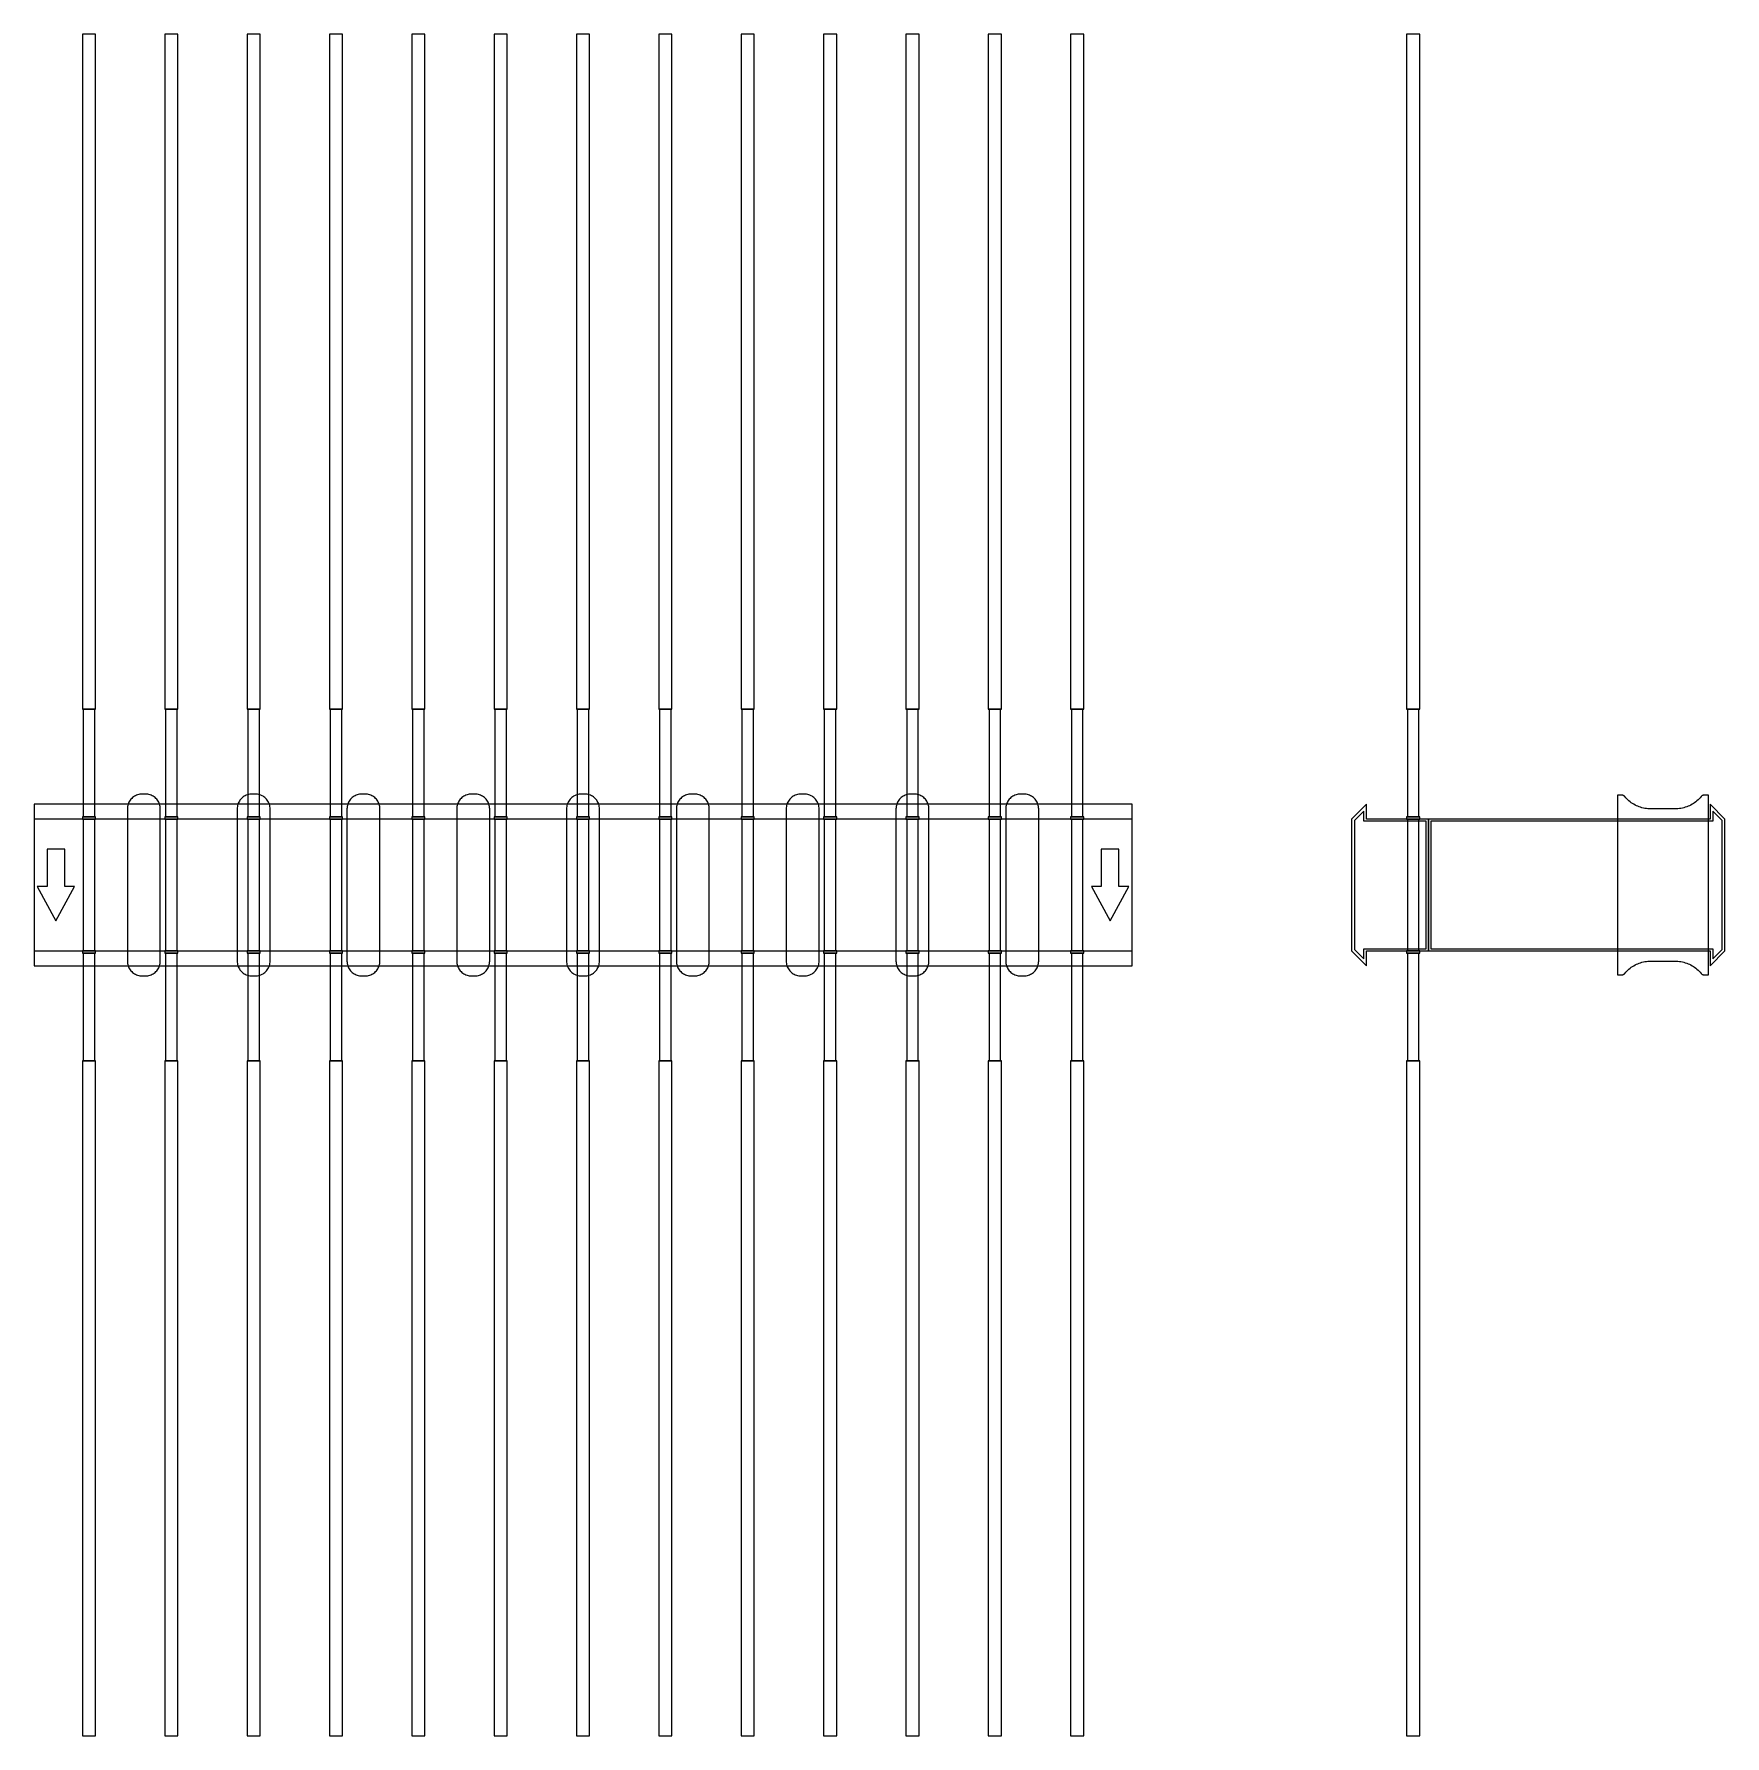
# Model space of a CAD drawing. Extents: x 0 to 1540, y -775 to 775.
import ezdxf

# ---------------------------------------------------------------- set-up
doc = ezdxf.new("R2010")
doc.units = 0
doc.layers.add('Halfen', color=7, linetype='CONTINUOUS')

msp = doc.modelspace()

# ---------------------------------------------------------------- linework, layer by layer
at = {"layer": 'Halfen', "color": 7}
for points in [[(56, 160), (56, 775), (44, 775), (44, 160)], [(131, 160), (131, 775), (119, 775), (119, 160)], [(206, 160), (206, 775), (194, 775), (194, 160)], [(281, 160), (281, 775), (269, 775), (269, 160)], [(356, 160), (356, 775), (344, 775), (344, 160)], [(431, 160), (431, 775), (419, 775), (419, 160)], [(506, 160), (506, 775), (494, 775), (494, 160)], [(581, 160), (581, 775), (569, 775), (569, 160)], [(656, 160), (656, 775), (644, 775), (644, 160)], [(731, 160), (731, 775), (719, 775), (719, 160)], [(806, 160), (806, 775), (794, 775), (794, 160)], [(881, 160), (881, 775), (869, 775), (869, 160)], [(956, 160), (956, 775), (944, 775), (944, 160)], [(1262, 160), (1262, 775), (1250, 775), (1250, 160)], [(55.25, 62), (55.25, 160), (44.75, 160), (44.75, 62)], [(130.25, 62), (130.25, 160), (119.75, 160), (119.75, 62)], [(205.25, 62), (205.25, 160), (194.75, 160), (194.75, 62)], [(280.25, 62), (280.25, 160), (269.75, 160), (269.75, 62)], [(355.25, 62), (355.25, 160), (344.75, 160), (344.75, 62)], [(430.25, 62), (430.25, 160), (419.75, 160), (419.75, 62)], [(505.25, 62), (505.25, 160), (494.75, 160), (494.75, 62)], [(580.25, 62), (580.25, 160), (569.75, 160), (569.75, 62)], [(655.25, 62), (655.25, 160), (644.75, 160), (644.75, 62)], [(730.25, 62), (730.25, 160), (719.75, 160), (719.75, 62)], [(805.25, 62), (805.25, 160), (794.75, 160), (794.75, 62)], [(880.25, 62), (880.25, 160), (869.75, 160), (869.75, 62)], [(955.25, 62), (955.25, 160), (944.75, 160), (944.75, 62)], [(1261.25, 62), (1261.25, 160), (1250.75, 160), (1250.75, 62)], [(115, -69.3), (115, -56.8), (115, 69.3), (114.958, 70.359), (114.834, 71.412), (114.627, 72.452), (114.339, 73.472), (113.972, 74.466), (113.529, 75.429), (113.011, 76.354), (112.422, 77.235), (111.765, 78.068), (111.046, 78.846), (110.268, 79.565), (109.435, 80.222), (108.554, 80.811), (107.629, 81.329), (106.666, 81.772), (105.672, 82.139), (104.652, 82.427), (103.612, 82.634), (102.559, 82.758), (101.5, 82.8), (98.5, 82.8), (97.441, 82.758), (96.388, 82.634), (95.348, 82.427), (94.328, 82.139), (93.334, 81.772), (92.371, 81.329), (91.446, 80.811), (90.565, 80.222), (89.732, 79.565), (88.954, 78.846), (88.235, 78.068), (87.578, 77.235), (86.989, 76.354), (86.471, 75.429), (86.028, 74.466), (85.661, 73.472), (85.373, 72.452), (85.166, 71.412), (85.042, 70.359), (85, 69.3), (85, -56.8), (85, -69.3), (85.042, -70.359), (85.166, -71.412), (85.373, -72.452), (85.661, -73.472), (86.028, -74.466), (86.471, -75.429), (86.989, -76.354), (87.578, -77.235), (88.235, -78.068), (88.954, -78.846), (89.732, -79.565), (90.565, -80.222), (91.446, -80.811), (92.371, -81.329), (93.334, -81.772), (94.328, -82.139), (95.348, -82.427), (96.388, -82.634), (97.441, -82.758), (98.5, -82.8), (101.5, -82.8), (102.559, -82.758), (103.612, -82.634), (104.652, -82.427), (105.672, -82.139), (106.666, -81.772), (107.629, -81.329), (108.554, -80.811), (109.435, -80.222), (110.268, -79.565), (111.046, -78.846), (111.765, -78.068), (112.422, -77.235), (113.011, -76.354), (113.529, -75.429), (113.972, -74.466), (114.339, -73.472), (114.627, -72.452), (114.834, -71.412), (114.958, -70.359), (115, -69.3)], [(215, -69.3), (215, -56.8), (215, 69.3), (214.958, 70.359), (214.834, 71.412), (214.627, 72.452), (214.339, 73.472), (213.972, 74.466), (213.529, 75.429), (213.011, 76.354), (212.422, 77.235), (211.765, 78.068), (211.046, 78.846), (210.268, 79.565), (209.435, 80.222), (208.554, 80.811), (207.629, 81.329), (206.666, 81.772), (205.672, 82.139), (204.652, 82.427), (203.612, 82.634), (202.559, 82.758), (201.5, 82.8), (198.5, 82.8), (197.441, 82.758), (196.388, 82.634), (195.348, 82.427), (194.328, 82.139), (193.334, 81.772), (192.371, 81.329), (191.446, 80.811), (190.565, 80.222), (189.732, 79.565), (188.954, 78.846), (188.235, 78.068), (187.578, 77.235), (186.989, 76.354), (186.471, 75.429), (186.028, 74.466), (185.661, 73.472), (185.373, 72.452), (185.166, 71.412), (185.042, 70.359), (185, 69.3), (185, -56.8), (185, -69.3), (185.042, -70.359), (185.166, -71.412), (185.373, -72.452), (185.661, -73.472), (186.028, -74.466), (186.471, -75.429), (186.989, -76.354), (187.578, -77.235), (188.235, -78.068), (188.954, -78.846), (189.732, -79.565), (190.565, -80.222), (191.446, -80.811), (192.371, -81.329), (193.334, -81.772), (194.328, -82.139), (195.348, -82.427), (196.388, -82.634), (197.441, -82.758), (198.5, -82.8), (201.5, -82.8), (202.559, -82.758), (203.612, -82.634), (204.652, -82.427), (205.672, -82.139), (206.666, -81.772), (207.629, -81.329), (208.554, -80.811), (209.435, -80.222), (210.268, -79.565), (211.046, -78.846), (211.765, -78.068), (212.422, -77.235), (213.011, -76.354), (213.529, -75.429), (213.972, -74.466), (214.339, -73.472), (214.627, -72.452), (214.834, -71.412), (214.958, -70.359), (215, -69.3)], [(315, -69.3), (315, -56.8), (315, 69.3), (314.958, 70.359), (314.834, 71.412), (314.627, 72.452), (314.339, 73.472), (313.972, 74.466), (313.529, 75.429), (313.011, 76.354), (312.422, 77.235), (311.765, 78.068), (311.046, 78.846), (310.268, 79.565), (309.435, 80.222), (308.554, 80.811), (307.629, 81.329), (306.666, 81.772), (305.672, 82.139), (304.652, 82.427), (303.612, 82.634), (302.559, 82.758), (301.5, 82.8), (298.5, 82.8), (297.441, 82.758), (296.388, 82.634), (295.348, 82.427), (294.328, 82.139), (293.334, 81.772), (292.371, 81.329), (291.446, 80.811), (290.565, 80.222), (289.732, 79.565), (288.954, 78.846), (288.235, 78.068), (287.578, 77.235), (286.989, 76.354), (286.471, 75.429), (286.028, 74.466), (285.661, 73.472), (285.373, 72.452), (285.166, 71.412), (285.042, 70.359), (285, 69.3), (285, -56.8), (285, -69.3), (285.042, -70.359), (285.166, -71.412), (285.373, -72.452), (285.661, -73.472), (286.028, -74.466), (286.471, -75.429), (286.989, -76.354), (287.578, -77.235), (288.235, -78.068), (288.954, -78.846), (289.732, -79.565), (290.565, -80.222), (291.446, -80.811), (292.371, -81.329), (293.334, -81.772), (294.328, -82.139), (295.348, -82.427), (296.388, -82.634), (297.441, -82.758), (298.5, -82.8), (301.5, -82.8), (302.559, -82.758), (303.612, -82.634), (304.652, -82.427), (305.672, -82.139), (306.666, -81.772), (307.629, -81.329), (308.554, -80.811), (309.435, -80.222), (310.268, -79.565), (311.046, -78.846), (311.765, -78.068), (312.422, -77.235), (313.011, -76.354), (313.529, -75.429), (313.972, -74.466), (314.339, -73.472), (314.627, -72.452), (314.834, -71.412), (314.958, -70.359), (315, -69.3)], [(415, -69.3), (415, -56.8), (415, 69.3), (414.958, 70.359), (414.834, 71.412), (414.627, 72.452), (414.339, 73.472), (413.972, 74.466), (413.529, 75.429), (413.011, 76.354), (412.422, 77.235), (411.765, 78.068), (411.046, 78.846), (410.268, 79.565), (409.435, 80.222), (408.554, 80.811), (407.629, 81.329), (406.666, 81.772), (405.672, 82.139), (404.652, 82.427), (403.612, 82.634), (402.559, 82.758), (401.5, 82.8), (398.5, 82.8), (397.441, 82.758), (396.388, 82.634), (395.348, 82.427), (394.328, 82.139), (393.334, 81.772), (392.371, 81.329), (391.446, 80.811), (390.565, 80.222), (389.732, 79.565), (388.954, 78.846), (388.235, 78.068), (387.578, 77.235), (386.989, 76.354), (386.471, 75.429), (386.028, 74.466), (385.661, 73.472), (385.373, 72.452), (385.166, 71.412), (385.042, 70.359), (385, 69.3), (385, -56.8), (385, -69.3), (385.042, -70.359), (385.166, -71.412), (385.373, -72.452), (385.661, -73.472), (386.028, -74.466), (386.471, -75.429), (386.989, -76.354), (387.578, -77.235), (388.235, -78.068), (388.954, -78.846), (389.732, -79.565), (390.565, -80.222), (391.446, -80.811), (392.371, -81.329), (393.334, -81.772), (394.328, -82.139), (395.348, -82.427), (396.388, -82.634), (397.441, -82.758), (398.5, -82.8), (401.5, -82.8), (402.559, -82.758), (403.612, -82.634), (404.652, -82.427), (405.672, -82.139), (406.666, -81.772), (407.629, -81.329), (408.554, -80.811), (409.435, -80.222), (410.268, -79.565), (411.046, -78.846), (411.765, -78.068), (412.422, -77.235), (413.011, -76.354), (413.529, -75.429), (413.972, -74.466), (414.339, -73.472), (414.627, -72.452), (414.834, -71.412), (414.958, -70.359), (415, -69.3)], [(515, -69.3), (515, -56.8), (515, 69.3), (514.958, 70.359), (514.834, 71.412), (514.627, 72.452), (514.339, 73.472), (513.972, 74.466), (513.529, 75.429), (513.011, 76.354), (512.422, 77.235), (511.765, 78.068), (511.046, 78.846), (510.268, 79.565), (509.435, 80.222), (508.554, 80.811), (507.629, 81.329), (506.666, 81.772), (505.672, 82.139), (504.652, 82.427), (503.612, 82.634), (502.559, 82.758), (501.5, 82.8), (498.5, 82.8), (497.441, 82.758), (496.388, 82.634), (495.348, 82.427), (494.328, 82.139), (493.334, 81.772), (492.371, 81.329), (491.446, 80.811), (490.565, 80.222), (489.732, 79.565), (488.954, 78.846), (488.235, 78.068), (487.578, 77.235), (486.989, 76.354), (486.471, 75.429), (486.028, 74.466), (485.661, 73.472), (485.373, 72.452), (485.166, 71.412), (485.042, 70.359), (485, 69.3), (485, -56.8), (485, -69.3), (485.042, -70.359), (485.166, -71.412), (485.373, -72.452), (485.661, -73.472), (486.028, -74.466), (486.471, -75.429), (486.989, -76.354), (487.578, -77.235), (488.235, -78.068), (488.954, -78.846), (489.732, -79.565), (490.565, -80.222), (491.446, -80.811), (492.371, -81.329), (493.334, -81.772), (494.328, -82.139), (495.348, -82.427), (496.388, -82.634), (497.441, -82.758), (498.5, -82.8), (501.5, -82.8), (502.559, -82.758), (503.612, -82.634), (504.652, -82.427), (505.672, -82.139), (506.666, -81.772), (507.629, -81.329), (508.554, -80.811), (509.435, -80.222), (510.268, -79.565), (511.046, -78.846), (511.765, -78.068), (512.422, -77.235), (513.011, -76.354), (513.529, -75.429), (513.972, -74.466), (514.339, -73.472), (514.627, -72.452), (514.834, -71.412), (514.958, -70.359), (515, -69.3)], [(615, -69.3), (615, -56.8), (615, 69.3), (614.958, 70.359), (614.834, 71.412), (614.627, 72.452), (614.339, 73.472), (613.972, 74.466), (613.529, 75.429), (613.011, 76.354), (612.422, 77.235), (611.765, 78.068), (611.046, 78.846), (610.268, 79.565), (609.435, 80.222), (608.554, 80.811), (607.629, 81.329), (606.666, 81.772), (605.672, 82.139), (604.652, 82.427), (603.612, 82.634), (602.559, 82.758), (601.5, 82.8), (598.5, 82.8), (597.441, 82.758), (596.388, 82.634), (595.348, 82.427), (594.328, 82.139), (593.334, 81.772), (592.371, 81.329), (591.446, 80.811), (590.565, 80.222), (589.732, 79.565), (588.954, 78.846), (588.235, 78.068), (587.578, 77.235), (586.989, 76.354), (586.471, 75.429), (586.028, 74.466), (585.661, 73.472), (585.373, 72.452), (585.166, 71.412), (585.042, 70.359), (585, 69.3), (585, -56.8), (585, -69.3), (585.042, -70.359), (585.166, -71.412), (585.373, -72.452), (585.661, -73.472), (586.028, -74.466), (586.471, -75.429), (586.989, -76.354), (587.578, -77.235), (588.235, -78.068), (588.954, -78.846), (589.732, -79.565), (590.565, -80.222), (591.446, -80.811), (592.371, -81.329), (593.334, -81.772), (594.328, -82.139), (595.348, -82.427), (596.388, -82.634), (597.441, -82.758), (598.5, -82.8), (601.5, -82.8), (602.559, -82.758), (603.612, -82.634), (604.652, -82.427), (605.672, -82.139), (606.666, -81.772), (607.629, -81.329), (608.554, -80.811), (609.435, -80.222), (610.268, -79.565), (611.046, -78.846), (611.765, -78.068), (612.422, -77.235), (613.011, -76.354), (613.529, -75.429), (613.972, -74.466), (614.339, -73.472), (614.627, -72.452), (614.834, -71.412), (614.958, -70.359), (615, -69.3)], [(715, -69.3), (715, -56.8), (715, 69.3), (714.958, 70.359), (714.834, 71.412), (714.627, 72.452), (714.339, 73.472), (713.972, 74.466), (713.529, 75.429), (713.011, 76.354), (712.422, 77.235), (711.765, 78.068), (711.046, 78.846), (710.268, 79.565), (709.435, 80.222), (708.554, 80.811), (707.629, 81.329), (706.666, 81.772), (705.672, 82.139), (704.652, 82.427), (703.612, 82.634), (702.559, 82.758), (701.5, 82.8), (698.5, 82.8), (697.441, 82.758), (696.388, 82.634), (695.348, 82.427), (694.328, 82.139), (693.334, 81.772), (692.371, 81.329), (691.446, 80.811), (690.565, 80.222), (689.732, 79.565), (688.954, 78.846), (688.235, 78.068), (687.578, 77.235), (686.989, 76.354), (686.471, 75.429), (686.028, 74.466), (685.661, 73.472), (685.373, 72.452), (685.166, 71.412), (685.042, 70.359), (685, 69.3), (685, -56.8), (685, -69.3), (685.042, -70.359), (685.166, -71.412), (685.373, -72.452), (685.661, -73.472), (686.028, -74.466), (686.471, -75.429), (686.989, -76.354), (687.578, -77.235), (688.235, -78.068), (688.954, -78.846), (689.732, -79.565), (690.565, -80.222), (691.446, -80.811), (692.371, -81.329), (693.334, -81.772), (694.328, -82.139), (695.348, -82.427), (696.388, -82.634), (697.441, -82.758), (698.5, -82.8), (701.5, -82.8), (702.559, -82.758), (703.612, -82.634), (704.652, -82.427), (705.672, -82.139), (706.666, -81.772), (707.629, -81.329), (708.554, -80.811), (709.435, -80.222), (710.268, -79.565), (711.046, -78.846), (711.765, -78.068), (712.422, -77.235), (713.011, -76.354), (713.529, -75.429), (713.972, -74.466), (714.339, -73.472), (714.627, -72.452), (714.834, -71.412), (714.958, -70.359), (715, -69.3)], [(815, -69.3), (815, -56.8), (815, 69.3), (814.958, 70.359), (814.834, 71.412), (814.627, 72.452), (814.339, 73.472), (813.972, 74.466), (813.529, 75.429), (813.011, 76.354), (812.422, 77.235), (811.765, 78.068), (811.046, 78.846), (810.268, 79.565), (809.435, 80.222), (808.554, 80.811), (807.629, 81.329), (806.666, 81.772), (805.672, 82.139), (804.652, 82.427), (803.612, 82.634), (802.559, 82.758), (801.5, 82.8), (798.5, 82.8), (797.441, 82.758), (796.388, 82.634), (795.348, 82.427), (794.328, 82.139), (793.334, 81.772), (792.371, 81.329), (791.446, 80.811), (790.565, 80.222), (789.732, 79.565), (788.954, 78.846), (788.235, 78.068), (787.578, 77.235), (786.989, 76.354), (786.471, 75.429), (786.028, 74.466), (785.661, 73.472), (785.373, 72.452), (785.166, 71.412), (785.042, 70.359), (785, 69.3), (785, -56.8), (785, -69.3), (785.042, -70.359), (785.166, -71.412), (785.373, -72.452), (785.661, -73.472), (786.028, -74.466), (786.471, -75.429), (786.989, -76.354), (787.578, -77.235), (788.235, -78.068), (788.954, -78.846), (789.732, -79.565), (790.565, -80.222), (791.446, -80.811), (792.371, -81.329), (793.334, -81.772), (794.328, -82.139), (795.348, -82.427), (796.388, -82.634), (797.441, -82.758), (798.5, -82.8), (801.5, -82.8), (802.559, -82.758), (803.612, -82.634), (804.652, -82.427), (805.672, -82.139), (806.666, -81.772), (807.629, -81.329), (808.554, -80.811), (809.435, -80.222), (810.268, -79.565), (811.046, -78.846), (811.765, -78.068), (812.422, -77.235), (813.011, -76.354), (813.529, -75.429), (813.972, -74.466), (814.339, -73.472), (814.627, -72.452), (814.834, -71.412), (814.958, -70.359), (815, -69.3)], [(915, -69.3), (915, -56.8), (915, 69.3), (914.958, 70.359), (914.834, 71.412), (914.627, 72.452), (914.339, 73.472), (913.972, 74.466), (913.529, 75.429), (913.011, 76.354), (912.422, 77.235), (911.765, 78.068), (911.046, 78.846), (910.268, 79.565), (909.435, 80.222), (908.554, 80.811), (907.629, 81.329), (906.666, 81.772), (905.672, 82.139), (904.652, 82.427), (903.612, 82.634), (902.559, 82.758), (901.5, 82.8), (898.5, 82.8), (897.441, 82.758), (896.388, 82.634), (895.348, 82.427), (894.328, 82.139), (893.334, 81.772), (892.371, 81.329), (891.446, 80.811), (890.565, 80.222), (889.732, 79.565), (888.954, 78.846), (888.235, 78.068), (887.578, 77.235), (886.989, 76.354), (886.471, 75.429), (886.028, 74.466), (885.661, 73.472), (885.373, 72.452), (885.166, 71.412), (885.042, 70.359), (885, 69.3), (885, -56.8), (885, -69.3), (885.042, -70.359), (885.166, -71.412), (885.373, -72.452), (885.661, -73.472), (886.028, -74.466), (886.471, -75.429), (886.989, -76.354), (887.578, -77.235), (888.235, -78.068), (888.954, -78.846), (889.732, -79.565), (890.565, -80.222), (891.446, -80.811), (892.371, -81.329), (893.334, -81.772), (894.328, -82.139), (895.348, -82.427), (896.388, -82.634), (897.441, -82.758), (898.5, -82.8), (901.5, -82.8), (902.559, -82.758), (903.612, -82.634), (904.652, -82.427), (905.672, -82.139), (906.666, -81.772), (907.629, -81.329), (908.554, -80.811), (909.435, -80.222), (910.268, -79.565), (911.046, -78.846), (911.765, -78.068), (912.422, -77.235), (913.011, -76.354), (913.529, -75.429), (913.972, -74.466), (914.339, -73.472), (914.627, -72.452), (914.834, -71.412), (914.958, -70.359), (915, -69.3)], [(1525, -81.8), (1525, 81.8), (1521, 81.8), (1520.846, 81.797), (1520.691, 81.786), (1520.538, 81.769), (1520.385, 81.746), (1520.234, 81.715), (1520.084, 81.678), (1519.936, 81.634), (1519.789, 81.584), (1519.646, 81.527), (1519.505, 81.464), (1519.366, 81.395), (1519.231, 81.32), (1519.1, 81.239), (1518.972, 81.153), (1518.848, 81.06), (1518.728, 80.963), (1518.613, 80.86), (1518.502, 80.752), (1518.397, 80.639), (1518.296, 80.522), (1517.41, 79.491), (1516.479, 78.5), (1515.505, 77.551), (1514.491, 76.646), (1513.437, 75.787), (1512.347, 74.975), (1511.222, 74.211), (1510.064, 73.499), (1508.876, 72.838), (1507.66, 72.23), (1506.418, 71.676), (1505.153, 71.178), (1503.867, 70.736), (1502.563, 70.351), (1501.243, 70.024), (1499.911, 69.756), (1498.567, 69.547), (1497.216, 69.397), (1495.859, 69.307), (1494.5, 69.277), (1472.5, 69.277), (1471.141, 69.307), (1469.784, 69.397), (1468.433, 69.547), (1467.089, 69.756), (1465.757, 70.024), (1464.437, 70.351), (1463.133, 70.736), (1461.847, 71.178), (1460.582, 71.676), (1459.34, 72.23), (1458.124, 72.838), (1456.936, 73.499), (1455.778, 74.211), (1454.653, 74.975), (1453.563, 75.787), (1452.509, 76.646), (1451.495, 77.551), (1450.521, 78.5), (1449.59, 79.491), (1448.704, 80.522), (1448.603, 80.639), (1448.498, 80.752), (1448.387, 80.86), (1448.272, 80.963), (1448.152, 81.06), (1448.028, 81.153), (1447.9, 81.239), (1447.769, 81.32), (1447.634, 81.395), (1447.495, 81.464), (1447.354, 81.527), (1447.211, 81.584), (1447.064, 81.634), (1446.916, 81.678), (1446.766, 81.715), (1446.615, 81.746), (1446.462, 81.769), (1446.309, 81.786), (1446.154, 81.797), (1446, 81.8), (1442, 81.8), (1442, -81.8), (1446, -81.8), (1446.154, -81.797), (1446.309, -81.786), (1446.462, -81.769), (1446.615, -81.746), (1446.766, -81.715), (1446.916, -81.678), (1447.064, -81.634), (1447.211, -81.584), (1447.354, -81.527), (1447.495, -81.464), (1447.634, -81.395), (1447.769, -81.32), (1447.9, -81.239), (1448.028, -81.153), (1448.152, -81.06), (1448.272, -80.963), (1448.387, -80.86), (1448.498, -80.752), (1448.603, -80.639), (1448.704, -80.522), (1449.59, -79.491), (1450.521, -78.5), (1451.495, -77.551), (1452.509, -76.646), (1453.563, -75.787), (1454.653, -74.975), (1455.778, -74.211), (1456.936, -73.499), (1458.124, -72.838), (1459.34, -72.23), (1460.582, -71.676), (1461.847, -71.178), (1463.133, -70.736), (1464.437, -70.351), (1465.757, -70.024), (1467.089, -69.756), (1468.433, -69.547), (1469.784, -69.397), (1471.141, -69.307), (1472.5, -69.277), (1494.5, -69.277), (1495.859, -69.307), (1497.216, -69.397), (1498.567, -69.547), (1499.911, -69.756), (1501.243, -70.024), (1502.563, -70.351), (1503.867, -70.736), (1505.153, -71.178), (1506.418, -71.676), (1507.66, -72.23), (1508.876, -72.838), (1510.064, -73.499), (1511.222, -74.211), (1512.347, -74.975), (1513.437, -75.787), (1514.491, -76.646), (1515.505, -77.551), (1516.479, -78.5), (1517.41, -79.491), (1518.296, -80.522), (1518.397, -80.639), (1518.502, -80.752), (1518.613, -80.86), (1518.728, -80.963), (1518.848, -81.06), (1518.972, -81.153), (1519.1, -81.239), (1519.231, -81.32), (1519.366, -81.395), (1519.505, -81.464), (1519.646, -81.527), (1519.789, -81.584), (1519.936, -81.634), (1520.084, -81.678), (1520.234, -81.715), (1520.385, -81.746), (1520.538, -81.769), (1520.691, -81.786), (1520.846, -81.797), (1521, -81.8)], [(0, -73.5), (1000, -73.5), (1000, 73.5), (0, 73.5)], [(56, 60), (56, 62), (44, 62), (44, 60)], [(131, 60), (131, 62), (119, 62), (119, 60)], [(206, 60), (206, 62), (194, 62), (194, 60)], [(281, 60), (281, 62), (269, 62), (269, 60)], [(356, 60), (356, 62), (344, 62), (344, 60)], [(431, 60), (431, 62), (419, 62), (419, 60)], [(506, 60), (506, 62), (494, 62), (494, 60)], [(581, 60), (581, 62), (569, 62), (569, 60)], [(656, 60), (656, 62), (644, 62), (644, 60)], [(731, 60), (731, 62), (719, 62), (719, 60)], [(806, 60), (806, 62), (794, 62), (794, 60)], [(881, 60), (881, 62), (869, 62), (869, 60)], [(956, 60), (956, 62), (944, 62), (944, 60)], [(1270, -60), (1270, 60), (1213.5, 60), (1213.5, 73.5), (1200, 60), (1200, -60), (1213.5, -73.5), (1213.5, -60)], [(1268, -58), (1268, 58), (1211, 58), (1211, 67.25), (1202.5, 58.75), (1202.5, -58.75), (1211, -67.25), (1211, -58)], [(1262, 60), (1262, 62), (1250, 62), (1250, 60)], [(1540, -60), (1540, 60), (1526.5, 73.5), (1526.5, 60), (1270, 60), (1270, -60), (1526.5, -60), (1526.5, -73.5)], [(1537.5, -58.75), (1537.5, 58.75), (1529, 67.25), (1529, 58), (1272, 58), (1272, -58), (1529, -58), (1529, -67.25)], [(0, -60), (1000, -60), (1000, 60), (0, 60)], [(55.25, -60), (55.25, 60), (44.75, 60), (44.75, -60)], [(130.25, -60), (130.25, 60), (119.75, 60), (119.75, -60)], [(205.25, -60), (205.25, 60), (194.75, 60), (194.75, -60)], [(280.25, -60), (280.25, 60), (269.75, 60), (269.75, -60)], [(355.25, -60), (355.25, 60), (344.75, 60), (344.75, -60)], [(430.25, -60), (430.25, 60), (419.75, 60), (419.75, -60)], [(505.25, -60), (505.25, 60), (494.75, 60), (494.75, -60)], [(580.25, -60), (580.25, 60), (569.75, 60), (569.75, -60)], [(655.25, -60), (655.25, 60), (644.75, 60), (644.75, -60)], [(730.25, -60), (730.25, 60), (719.75, 60), (719.75, -60)], [(805.25, -60), (805.25, 60), (794.75, 60), (794.75, -60)], [(880.25, -60), (880.25, 60), (869.75, 60), (869.75, -60)], [(955.25, -60), (955.25, 60), (944.75, 60), (944.75, -60)], [(1261.25, -60), (1261.25, 60), (1250.75, 60), (1250.75, -60)], [(20, -32.5), (37, -1.5), (28, -1.5), (28, 32.5), (12, 32.5), (12, -1.5), (3, -1.5)], [(980, -32.5), (997, -1.5), (988, -1.5), (988, 32.5), (972, 32.5), (972, -1.5), (963, -1.5)], [(56, -62), (56, -60), (44, -60), (44, -62)], [(55.25, -160), (55.25, -62), (44.75, -62), (44.75, -160)], [(131, -62), (131, -60), (119, -60), (119, -62)], [(130.25, -160), (130.25, -62), (119.75, -62), (119.75, -160)], [(206, -62), (206, -60), (194, -60), (194, -62)], [(205.25, -160), (205.25, -62), (194.75, -62), (194.75, -160)], [(281, -62), (281, -60), (269, -60), (269, -62)], [(280.25, -160), (280.25, -62), (269.75, -62), (269.75, -160)], [(356, -62), (356, -60), (344, -60), (344, -62)], [(355.25, -160), (355.25, -62), (344.75, -62), (344.75, -160)], [(431, -62), (431, -60), (419, -60), (419, -62)], [(430.25, -160), (430.25, -62), (419.75, -62), (419.75, -160)], [(506, -62), (506, -60), (494, -60), (494, -62)], [(505.25, -160), (505.25, -62), (494.75, -62), (494.75, -160)], [(581, -62), (581, -60), (569, -60), (569, -62)], [(580.25, -160), (580.25, -62), (569.75, -62), (569.75, -160)], [(656, -62), (656, -60), (644, -60), (644, -62)], [(655.25, -160), (655.25, -62), (644.75, -62), (644.75, -160)], [(731, -62), (731, -60), (719, -60), (719, -62)], [(730.25, -160), (730.25, -62), (719.75, -62), (719.75, -160)], [(806, -62), (806, -60), (794, -60), (794, -62)], [(805.25, -160), (805.25, -62), (794.75, -62), (794.75, -160)], [(881, -62), (881, -60), (869, -60), (869, -62)], [(880.25, -160), (880.25, -62), (869.75, -62), (869.75, -160)], [(956, -62), (956, -60), (944, -60), (944, -62)], [(955.25, -160), (955.25, -62), (944.75, -62), (944.75, -160)], [(1262, -62), (1262, -60), (1250, -60), (1250, -62)], [(1261.25, -160), (1261.25, -62), (1250.75, -62), (1250.75, -160)], [(56, -775), (56, -160), (44, -160), (44, -775)], [(131, -775), (131, -160), (119, -160), (119, -775)], [(206, -775), (206, -160), (194, -160), (194, -775)], [(281, -775), (281, -160), (269, -160), (269, -775)], [(356, -775), (356, -160), (344, -160), (344, -775)], [(431, -775), (431, -160), (419, -160), (419, -775)], [(506, -775), (506, -160), (494, -160), (494, -775)], [(581, -775), (581, -160), (569, -160), (569, -775)], [(656, -775), (656, -160), (644, -160), (644, -775)], [(731, -775), (731, -160), (719, -160), (719, -775)], [(806, -775), (806, -160), (794, -160), (794, -775)], [(881, -775), (881, -160), (869, -160), (869, -775)], [(956, -775), (956, -160), (944, -160), (944, -775)], [(1262, -775), (1262, -160), (1250, -160), (1250, -775)]]:
    msp.add_lwpolyline(points, close=True, dxfattribs=at)

doc.saveas('drawing.dxf')
